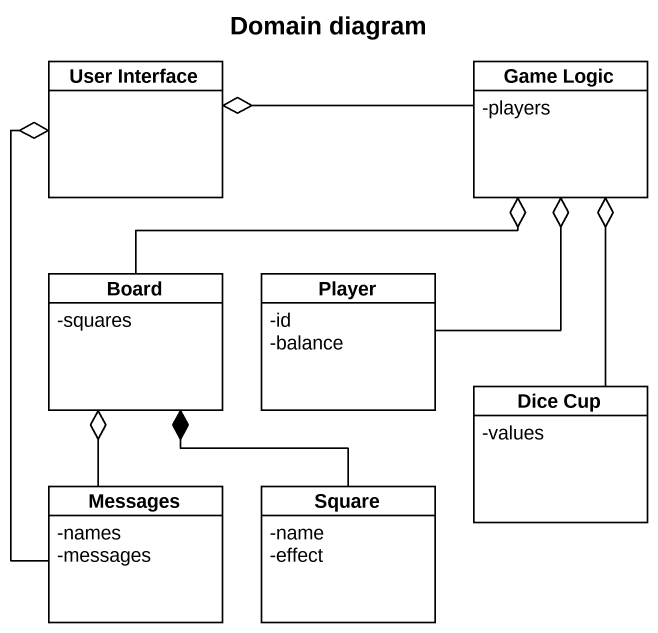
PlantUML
@startuml
title Domain diagram
hide circle
hide empty members
skinparam classAttributeIconSize 0
class "User Interface" as User_Interface
class "Game Logic" as Game_Logic {
  -players
}
class Board {
  -squares
}
class Player {
  -id
  -balance
}
class "Dice Cup" as Dice_Cup {
  -values
}
class Messages {
  -names
  -messages
}
class Square {
  -name
  -effect
}
User_Interface o-right- Game_Logic
User_Interface o-- Messages
Game_Logic o-left- Board
Game_Logic o-- Player
Game_Logic o-- Dice_Cup
Board o-- Messages
Board *-- Square
@enduml
